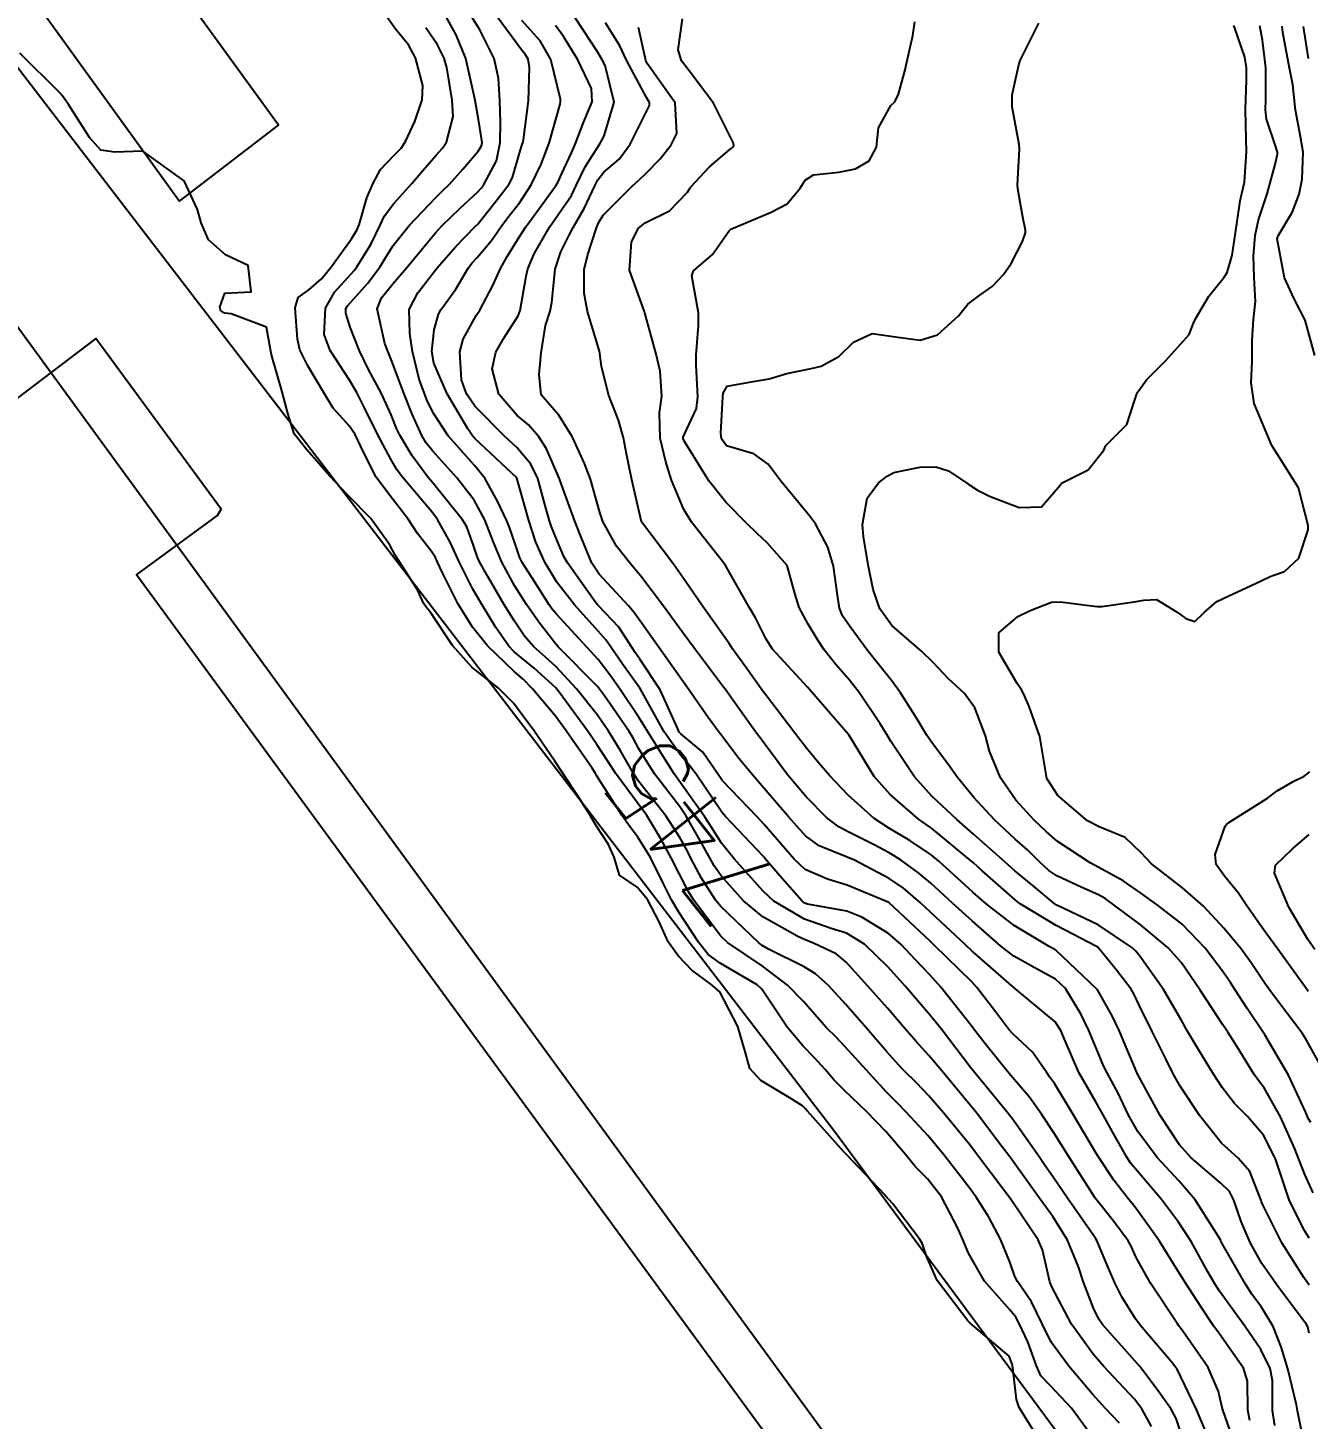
# Model space of a CAD drawing. Header units: metres. Extents: x 307586 to 320046, y 7427249 to 7434250.
# Drawn here: x 317930.8 to 317991.9, y 7431434 to 7431500.3 of the extents above; entities that cross this region are included whole.
import ezdxf
from ezdxf.enums import TextEntityAlignment as Align

# ---------------------------------------------------------------- set-up
doc = ezdxf.new("R2010")
doc.units = ezdxf.units.M
doc.header["$MEASUREMENT"] = 0
for name, color, linetype in [('Cotas', 45, 'Continuous'), ('Curvas de Nivel 1m', 11, 'Continuous'), ('Curvas de Nivel 5m', 15, 'Continuous'), ('Edificações', 30, 'Continuous'), ('Vias Primárias', 230, 'Continuous')]:
    doc.layers.add(name, color=color, linetype=linetype)
doc.styles.add('Style-STANDARD', font='STANDARD.shx')

msp = doc.modelspace()

# ---------------------------------------------------------------- linework, layer by layer
at = {"layer": 'Curvas de Nivel 1m', "flags": 128}
for points, elevation in [([(317981.563, 7431433.134), (317980.588, 7431434.49), (317979.593, 7431435.54), (317979.119, 7431436.028), (317978.918, 7431436.51), (317978.496, 7431437.64), (317978.09, 7431438.523), (317977.933, 7431438.823), (317977.639, 7431439.18), (317976.434, 7431440.542), (317975.666, 7431441.882), (317975.391, 7431442.553), (317975.167, 7431443.069), (317974.386, 7431444.563), (317973.711, 7431445.415), (317973.138, 7431445.999), (317972.672, 7431446.586), (317971.739, 7431447.671), (317970.819, 7431448.609), (317969.763, 7431449.634), (317969.261, 7431450.121), (317968.834, 7431450.634), (317968.332, 7431451.195), (317967.784, 7431451.738), (317967.022, 7431452.658), (317965.82, 7431454.467), (317965.603, 7431454.672), (317963.833, 7431455.708), (317963.256, 7431456.118), (317962.801, 7431456.706), (317961.864, 7431458.139), (317961.505, 7431458.724), (317961.123, 7431459.485), (317960.502, 7431460.734), (317959.903, 7431461.71), (317959.458, 7431462.296), (317959.146, 7431462.752), (317957.941, 7431464.657), (317957.871, 7431464.771), (317957.725, 7431464.993), (317956.483, 7431466.785), (317955.973, 7431467.473), (317954.874, 7431468.807), (317954.431, 7431469.247), (317954.001, 7431469.615), (317952.732, 7431470.833), (317952.022, 7431471.716), (317951.329, 7431472.847), (317950.593, 7431474.316), (317950.341, 7431474.857), (317950.249, 7431475.043), (317950.068, 7431475.326), (317949.402, 7431476.195), (317948.957, 7431476.877), (317948.099, 7431477.99), (317947.41, 7431478.897), (317946.691, 7431480.341), (317946.424, 7431480.907), (317946.137, 7431481.323), (317945.383, 7431482.159), (317944.911, 7431482.929), (317944.172, 7431484.187), (317943.791, 7431484.944), (317943.671, 7431485.463), (317943.569, 7431486.946), (317943.712, 7431487.443), (317944.216, 7431487.811), (317944.82, 7431488.335), (317945.298, 7431488.924), (317946.246, 7431490.237), (317946.508, 7431490.65), (317946.611, 7431490.906), (317946.981, 7431492.188), (317947.277, 7431492.9), (317947.635, 7431493.544), (317948.293, 7431494.225), (317948.622, 7431494.562), (317948.833, 7431494.882), (317949.271, 7431495.834), (317949.626, 7431496.87), (317949.655, 7431497.548), (317949.31, 7431498.876), (317948.965, 7431499.487), (317948.366, 7431500.225), (317947.886, 7431500.895)], 743), ([(317986.095, 7431432.425), (317985.579, 7431433.991), (317985.344, 7431434.432), (317984.7, 7431435.331), (317983.855, 7431436.447), (317983.607, 7431436.748), (317982.056, 7431438.474), (317981.885, 7431438.725), (317981.641, 7431439.25), (317981.155, 7431440.485), (317980.919, 7431441.229), (317980.401, 7431442.493), (317979.69, 7431443.627), (317979.041, 7431444.51), (317978.48, 7431445.288), (317977.721, 7431446.354), (317977.592, 7431446.531), (317977.159, 7431447.109), (317976.068, 7431448.547), (317975.757, 7431448.936), (317974.394, 7431450.564), (317973.78, 7431451.293), (317973.18, 7431451.973), (317972.638, 7431452.587), (317971.807, 7431453.559), (317970.877, 7431454.609), (317969.834, 7431455.757), (317969.356, 7431456.146), (317968.313, 7431456.643), (317967.846, 7431456.828), (317967.533, 7431456.968), (317965.862, 7431457.913), (317964.94, 7431458.679), (317963.885, 7431459.869), (317963.545, 7431460.351), (317963.349, 7431460.698), (317962.833, 7431461.637), (317962.217, 7431462.715), (317961.919, 7431463.142), (317960.703, 7431464.732), (317959.955, 7431465.929), (317959.67, 7431466.455), (317959.488, 7431466.747), (317958.309, 7431468.445), (317958.08, 7431468.769), (317958.045, 7431468.821), (317957.994, 7431468.88), (317956.11, 7431470.789), (317956.014, 7431470.894), (317955.179, 7431471.957), (317954.589, 7431472.812), (317954.046, 7431473.675), (317953.414, 7431474.826), (317953.02, 7431475.778), (317952.612, 7431476.835), (317952.097, 7431477.773), (317951.273, 7431478.848), (317950.125, 7431480.118), (317949.796, 7431480.531), (317949.6, 7431480.868), (317949.145, 7431481.877), (317948.75, 7431482.881), (317948.176, 7431484.413), (317947.976, 7431484.892), (317947.837, 7431485.243), (317947.476, 7431486.897), (317947.68, 7431487.426), (317948.221, 7431488.091), (317948.591, 7431488.521), (317948.896, 7431488.88), (317950.25, 7431490.525), (317950.408, 7431490.701), (317950.555, 7431490.857), (317951.42, 7431491.69), (317952.269, 7431492.477), (317952.445, 7431492.665), (317952.566, 7431492.837), (317953.158, 7431493.963), (317953.342, 7431494.83), (317953.349, 7431495.793), (317953.32, 7431496.83), (317953.262, 7431497.908), (317953.05, 7431498.833), (317952.367, 7431500.201), (317951.981, 7431500.844)], 746), ([(317987.266, 7431432.713), (317986.542, 7431434.42), (317985.602, 7431436.378), (317985.565, 7431436.43), (317985.323, 7431436.717), (317983.857, 7431438.448), (317983.636, 7431438.743), (317982.983, 7431439.797), (317982.653, 7431440.465), (317982.356, 7431441.163), (317981.798, 7431442.478), (317981.751, 7431442.556), (317981.676, 7431442.658), (317980.396, 7431444.493), (317979.713, 7431445.491), (317979.302, 7431446.09), (317979.006, 7431446.511), (317977.749, 7431448.289), (317977.568, 7431448.532), (317976.647, 7431449.658), (317975.919, 7431450.549), (317975.775, 7431450.735), (317974.367, 7431452.564), (317973.803, 7431453.27), (317972.672, 7431454.587), (317972.271, 7431455.037), (317971.832, 7431455.526), (317970.72, 7431456.611), (317969.851, 7431457.131), (317969.129, 7431457.356), (317967.86, 7431457.795), (317966.395, 7431458.665), (317965.878, 7431459.13), (317964.505, 7431460.684), (317963.9, 7431461.427), (317963.409, 7431462.198), (317963.092, 7431462.702), (317961.937, 7431464.302), (317961.64, 7431464.723), (317961.097, 7431465.583), (317960.386, 7431466.736), (317959.973, 7431467.398), (317959.066, 7431468.754), (317958.618, 7431469.38), (317958.007, 7431470.176), (317957.472, 7431470.775), (317956.028, 7431472.342), (317955.827, 7431472.589), (317955.684, 7431472.795), (317954.99, 7431473.864), (317954.39, 7431474.815), (317954.284, 7431475.035), (317954.071, 7431475.649), (317953.775, 7431476.518), (317953.646, 7431476.824), (317953.223, 7431477.701), (317952.616, 7431478.835), (317952.119, 7431479.44), (317950.86, 7431480.853), (317950.144, 7431481.942), (317949.846, 7431482.561), (317949.725, 7431482.866), (317949.476, 7431483.557), (317949.158, 7431484.875), (317949.036, 7431485.722), (317949, 7431486.878), (317949.422, 7431487.665), (317950.231, 7431488.718), (317950.289, 7431488.802), (317950.331, 7431488.859), (317951.22, 7431489.873), (317952.172, 7431490.841), (317952.213, 7431490.881), (317952.254, 7431490.924), (317953.105, 7431491.991), (317953.757, 7431492.825), (317953.934, 7431493.168), (317954.297, 7431494.435), (317954.385, 7431494.735), (317954.419, 7431494.818), (317954.453, 7431494.966), (317954.69, 7431496.814), (317954.747, 7431498.414), (317954.67, 7431498.815), (317954.553, 7431499.015), (317954.357, 7431499.254), (317953.197, 7431500.832)], 747), ([(317991.92, 7431440.356), (317991.658, 7431440.716), (317990.608, 7431442.371), (317989.701, 7431444.178), (317989.645, 7431444.323), (317989.626, 7431444.381), (317989.089, 7431445.762), (317988.53, 7431446.398), (317987.734, 7431447.123), (317986.703, 7431448.42), (317985.767, 7431449.839), (317985.435, 7431450.433), (317985.077, 7431451.144), (317984.425, 7431452.444), (317983.815, 7431453.705), (317983.576, 7431454.21), (317983.426, 7431454.456), (317982.727, 7431455.362), (317981.843, 7431456.458), (317981.811, 7431456.48), (317979.858, 7431457.495), (317978.143, 7431458.526), (317977.988, 7431458.642), (317977.875, 7431458.736), (317976.321, 7431460.113), (317975.892, 7431460.495), (317975.825, 7431460.551), (317973.909, 7431462.135), (317973.653, 7431462.317), (317973.267, 7431462.58), (317971.93, 7431463.737), (317971.18, 7431464.608), (317969.963, 7431466.589), (317969.948, 7431466.606), (317969.725, 7431466.865), (317968.181, 7431468.647), (317968.095, 7431468.75), (317967.995, 7431468.861), (317966.326, 7431470.667), (317966.018, 7431471.155), (317965.515, 7431472.165), (317965.22, 7431472.682), (317964.063, 7431474.7), (317962.484, 7431476.716), (317962.092, 7431477.337), (317961.504, 7431478.726), (317961.237, 7431479.614), (317960.965, 7431480.732), (317960.932, 7431481.945), (317961.052, 7431482.731), (317960.971, 7431483.932), (317960.773, 7431484.734), (317960.238, 7431486.705), (317960.227, 7431486.74), (317960.204, 7431486.805), (317959.506, 7431488.751), (317959.598, 7431490.101), (317959.94, 7431490.745), (317960.255, 7431490.998), (317961.41, 7431491.58), (317962.27, 7431492.467), (317962.364, 7431492.627), (317962.437, 7431492.718), (317963.322, 7431493.675), (317964.3, 7431494.504), (317964.412, 7431494.588), (317964.476, 7431494.697), (317964.444, 7431494.837), (317964.307, 7431495.12), (317963.513, 7431496.708), (317962.346, 7431498.252), (317961.991, 7431498.724), (317961.834, 7431499.249), (317962.033, 7431500.723)], 753), ([(317982.877, 7431433.765), (317982.214, 7431434.471), (317981.911, 7431434.8), (317981.59, 7431435.148), (317980.452, 7431436.492), (317979.62, 7431437.633), (317979.181, 7431438.507), (317978.677, 7431439.549), (317978.009, 7431440.525), (317977.884, 7431440.755), (317977.662, 7431441.415), (317977.206, 7431442.535), (317976.643, 7431443.586), (317976.032, 7431444.547), (317975.707, 7431445.006), (317974.502, 7431446.562), (317973.737, 7431447.484), (317972.716, 7431448.586), (317972.238, 7431449.073), (317971.762, 7431449.553), (317970.787, 7431450.61), (317969.784, 7431451.734), (317969.348, 7431452.186), (317968.892, 7431452.634), (317967.811, 7431453.872), (317967.05, 7431454.658), (317965.832, 7431455.579), (317964.183, 7431456.687), (317963.848, 7431457.006), (317962.57, 7431458.71), (317962.3, 7431459.137), (317961.885, 7431459.953), (317961.496, 7431460.724), (317961, 7431461.631), (317960.329, 7431462.736), (317959.921, 7431463.294), (317958.836, 7431464.757), (317958.484, 7431465.297), (317957.957, 7431466.129), (317957.503, 7431466.775), (317956.155, 7431468.623), (317956.029, 7431468.79), (317955.993, 7431468.829), (317954.958, 7431469.761), (317954.01, 7431470.554), (317953.752, 7431470.823), (317953.138, 7431471.713), (317952.443, 7431472.836), (317952.043, 7431473.532), (317951.384, 7431474.847), (317950.972, 7431475.751), (317950.359, 7431476.857), (317950.088, 7431477.221), (317948.676, 7431478.882), (317948.436, 7431479.205), (317948.121, 7431479.739), (317947.503, 7431480.896), (317946.867, 7431482.181), (317946.513, 7431482.906), (317946.162, 7431483.498), (317945.235, 7431484.924), (317944.947, 7431485.685), (317945.015, 7431486.928), (317945.445, 7431487.69), (317946.228, 7431488.564), (317946.389, 7431488.75), (317946.505, 7431488.907), (317947.168, 7431489.976), (317947.616, 7431490.896), (317947.82, 7431491.332), (317948.263, 7431491.932), (317949.135, 7431492.877), (317949.66, 7431493.492), (317950.293, 7431494.23), (317950.588, 7431494.567), (317950.779, 7431494.855), (317951.093, 7431496.074), (317951.044, 7431496.853), (317950.799, 7431498.403), (317950.677, 7431498.857), (317950.359, 7431499.491), (317949.803, 7431500.304)], 744), ([(317988.258, 7431433.088), (317987.796, 7431434.407), (317987.75, 7431434.573), (317987.592, 7431435.281), (317987.103, 7431436.415), (317985.9, 7431438.156), (317985.688, 7431438.429), (317985.634, 7431438.504), (317984.356, 7431440.443), (317983.671, 7431441.667), (317983.428, 7431442.203), (317983.286, 7431442.456), (317982.609, 7431443.388), (317981.737, 7431444.479), (317981.72, 7431444.497), (317981.703, 7431444.526), (317980.443, 7431446.493), (317979.74, 7431447.613), (317979.16, 7431448.509), (317978.565, 7431449.322), (317977.77, 7431450.252), (317977.535, 7431450.532), (317976.485, 7431451.844), (317975.931, 7431452.549), (317975.796, 7431452.723), (317974.358, 7431454.565), (317973.829, 7431455.14), (317973.126, 7431455.871), (317972.468, 7431456.591), (317971.851, 7431457.121), (317970.579, 7431457.896), (317969.866, 7431458.174), (317968.003, 7431458.516), (317967.872, 7431458.559), (317967.737, 7431458.651), (317966.678, 7431459.869), (317965.999, 7431460.669), (317965.894, 7431460.79), (317964.09, 7431462.688), (317963.916, 7431462.902), (317962.689, 7431464.709), (317962.366, 7431465.135), (317961.952, 7431465.606), (317961.167, 7431466.728), (317960.109, 7431468.62), (317960.048, 7431468.739), (317959.994, 7431468.823), (317959.197, 7431469.944), (317958.64, 7431470.761), (317958.377, 7431471.125), (317958.021, 7431471.53), (317956.886, 7431472.781), (317956.049, 7431473.865), (317955.479, 7431474.799), (317955.041, 7431475.774), (317954.701, 7431476.811), (317954.154, 7431478.777), (317954.141, 7431478.82), (317954.133, 7431478.839), (317954.113, 7431478.861), (317953.652, 7431479.291), (317952.132, 7431480.715), (317952.025, 7431480.841), (317951.792, 7431481.188), (317950.82, 7431482.853), (317950.175, 7431484.319), (317950.079, 7431484.862), (317950.193, 7431485.902), (317950.404, 7431486.655), (317950.517, 7431486.857), (317951.23, 7431487.837), (317951.816, 7431488.844), (317951.994, 7431489.084), (317952.238, 7431489.345), (317952.924, 7431490.156), (317953.395, 7431490.829), (317953.757, 7431491.326), (317954.264, 7431491.959), (317954.815, 7431492.812), (317955.29, 7431493.803), (317955.682, 7431494.799), (317956.199, 7431496.669), (317956.217, 7431496.792), (317956.213, 7431496.903), (317955.762, 7431498.799), (317955.242, 7431499.687), (317954.371, 7431500.645)], 748), ([(317989.088, 7431433.897), (317988.993, 7431434.389), (317988.973, 7431435.766), (317988.791, 7431436.392), (317987.627, 7431438.039), (317987.356, 7431438.413), (317986.762, 7431439.299), (317986.034, 7431440.426), (317985.662, 7431441.038), (317984.785, 7431442.439), (317983.698, 7431443.955), (317983.485, 7431444.238), (317983.304, 7431444.456), (317982.601, 7431445.355), (317981.852, 7431446.478), (317981.726, 7431446.691), (317980.664, 7431448.491), (317979.767, 7431449.957), (317979.543, 7431450.276), (317979.388, 7431450.506), (317978.718, 7431451.452), (317977.791, 7431452.328), (317977.598, 7431452.532), (317976.983, 7431453.36), (317976.071, 7431454.548), (317975.826, 7431454.815), (317974.034, 7431456.568), (317973.846, 7431456.752), (317971.873, 7431458.6), (317969.881, 7431459.417), (317968.95, 7431459.7), (317967.888, 7431460.174), (317967.359, 7431460.655), (317965.909, 7431462.328), (317965.593, 7431462.673), (317963.939, 7431464.404), (317963.741, 7431464.693), (317963.007, 7431465.763), (317961.962, 7431466.633), (317961.884, 7431466.721), (317961.806, 7431466.881), (317960.964, 7431468.73), (317960.008, 7431470.204), (317959.78, 7431470.513), (317959.634, 7431470.746), (317958.994, 7431471.726), (317958.033, 7431472.734), (317958.001, 7431472.77), (317957.877, 7431472.93), (317956.555, 7431474.785), (317956.379, 7431475.1), (317956.073, 7431475.801), (317955.788, 7431476.502), (317955.689, 7431476.796), (317955.534, 7431477.356), (317955.132, 7431478.805), (317954.808, 7431479.497), (317954.128, 7431480.293), (317953.55, 7431480.826), (317952.147, 7431482.242), (317951.737, 7431482.844), (317951.496, 7431483.513), (317951.418, 7431484.848), (317951.576, 7431485.459), (317952.2, 7431486.585), (317952.3, 7431486.741), (317952.365, 7431486.838), (317953.002, 7431488.051), (317953.35, 7431488.829), (317953.673, 7431489.391), (317954.248, 7431490.315), (317954.558, 7431490.815), (317955.337, 7431491.877), (317956.003, 7431492.794), (317956.107, 7431492.961), (317956.281, 7431493.349), (317956.743, 7431494.338), (317956.925, 7431494.784), (317957.309, 7431495.784), (317957.731, 7431496.776), (317957.694, 7431497.414), (317957.037, 7431498.783), (317956.364, 7431499.896), (317955.981, 7431500.408)], 749), ([(317991.573, 7431433.334), (317991.359, 7431434.362), (317991.311, 7431434.637), (317990.908, 7431436.367), (317990.576, 7431437.413), (317990.202, 7431438.374), (317989.642, 7431439.299), (317989.185, 7431439.924), (317988.878, 7431440.392), (317987.781, 7431442.309), (317987.726, 7431442.409), (317987.712, 7431442.439), (317987.684, 7431442.505), (317986.487, 7431444.422), (317985.712, 7431445.302), (317984.672, 7431446.441), (317983.741, 7431447.671), (317983.297, 7431448.457), (317982.806, 7431449.507), (317982.285, 7431450.472), (317982.113, 7431450.81), (317981.784, 7431451.614), (317981.414, 7431452.484), (317981.044, 7431453.248), (317980.306, 7431454.495), (317979.827, 7431454.94), (317978.807, 7431455.49), (317977.838, 7431456.044), (317977.196, 7431456.536), (317975.86, 7431457.706), (317974.915, 7431458.56), (317973.882, 7431459.518), (317973.308, 7431460), (317972.482, 7431460.591), (317972.123, 7431460.824), (317971.897, 7431460.96), (317971.14, 7431461.368), (317969.907, 7431461.982), (317969.487, 7431462.204), (317968.912, 7431462.635), (317967.928, 7431463.629), (317967.063, 7431464.659), (317965.958, 7431466.143), (317965.732, 7431466.443), (317965.558, 7431466.676), (317964.449, 7431468.23), (317964.115, 7431468.698), (317964.063, 7431468.769), (317963.995, 7431468.862), (317962.602, 7431470.714), (317962.021, 7431471.503), (317961.131, 7431472.729), (317960.054, 7431474.161), (317959.557, 7431474.748), (317958.895, 7431475.582), (317958.233, 7431476.768), (317958.089, 7431477.184), (317957.645, 7431478.775), (317957.363, 7431479.535), (317956.782, 7431480.784), (317956.143, 7431481.835), (317955.696, 7431482.344), (317955.303, 7431482.803), (317955.205, 7431483.766), (317955.303, 7431484.803), (317955.502, 7431486.107), (317955.721, 7431486.797), (317955.801, 7431487.204), (317955.963, 7431488.794), (317956.241, 7431489.617), (317956.625, 7431490.41), (317956.826, 7431490.784), (317957.35, 7431491.691), (317957.852, 7431492.774), (317957.99, 7431493.06), (317958.283, 7431493.412), (317959.008, 7431494.043), (317959.543, 7431494.751), (317960.319, 7431496.31), (317960.46, 7431496.6), (317960.457, 7431496.739), (317960.326, 7431496.978), (317959.364, 7431498.755), (317959.041, 7431499.441), (317958.371, 7431500.535)], 751), ([(317991.918, 7431438.066), (317991.85, 7431438.357), (317991.776, 7431438.499), (317991.636, 7431438.68), (317990.365, 7431440.373), (317989.668, 7431441.381), (317989.099, 7431442.389), (317988.68, 7431443.383), (317988.33, 7431444.401), (317988.119, 7431444.816), (317987.711, 7431445.213), (317986.285, 7431446.424), (317985.732, 7431447.048), (317984.811, 7431448.439), (317983.772, 7431450.338), (317983.734, 7431450.412), (317983.722, 7431450.451), (317983.15, 7431451.816), (317982.878, 7431452.464), (317982.529, 7431453.194), (317981.822, 7431454.429), (317981.783, 7431454.48), (317979.841, 7431456.317), (317979.732, 7431456.392), (317979.515, 7431456.505), (317977.857, 7431457.497), (317976.5, 7431458.544), (317975.878, 7431459.094), (317974.255, 7431460.566), (317973.896, 7431460.861), (317972.873, 7431461.555), (317971.908, 7431462.123), (317971.168, 7431462.607), (317969.929, 7431463.714), (317969.057, 7431464.633), (317968.539, 7431465.232), (317967.956, 7431465.947), (317967.401, 7431466.656), (317965.991, 7431468.511), (317965.869, 7431468.672), (317965.081, 7431469.761), (317964.427, 7431470.694), (317964.262, 7431470.943), (317964.019, 7431471.279), (317962.997, 7431472.71), (317962.054, 7431474.098), (317961.613, 7431474.725), (317960.083, 7431476.74), (317959.612, 7431478.748), (317959.365, 7431479.991), (317959.217, 7431480.754), (317958.978, 7431481.594), (317958.528, 7431482.764), (317958.174, 7431484.146), (317958.101, 7431484.771), (317958.072, 7431484.883), (317957.499, 7431486.777), (317957.346, 7431487.649), (317957.346, 7431488.779), (317957.516, 7431489.501), (317957.938, 7431490.773), (317958.031, 7431490.997), (317958.259, 7431491.375), (317959.638, 7431492.75), (317959.973, 7431493.049), (317960.282, 7431493.35), (317960.969, 7431494.057), (317961.5, 7431494.728), (317961.765, 7431495.269), (317961.681, 7431496.726), (317960.351, 7431498.606), (317960.287, 7431498.741), (317959.944, 7431500.322)], 752), ([(317991.925, 7431442.596), (317991.689, 7431442.96), (317990.983, 7431444.367), (317990.612, 7431445.473), (317990.313, 7431446.374), (317989.74, 7431447.499), (317988.981, 7431448.392), (317988.363, 7431449.005), (317987.767, 7431449.779), (317987.355, 7431450.414), (317986.66, 7431451.551), (317986.136, 7431452.427), (317985.809, 7431453.007), (317984.972, 7431454.439), (317983.839, 7431456.034), (317983.658, 7431456.269), (317983.463, 7431456.456), (317981.859, 7431457.538), (317979.925, 7431458.446), (317979.872, 7431458.471), (317979.829, 7431458.501), (317978.751, 7431459.386), (317977.889, 7431460.109), (317977.409, 7431460.535), (317975.906, 7431461.854), (317975.113, 7431462.558), (317973.929, 7431463.669), (317973.095, 7431464.588), (317971.96, 7431466.305), (317971.786, 7431466.602), (317971.457, 7431467.118), (317970.461, 7431468.615), (317969.999, 7431469.193), (317969.329, 7431469.953), (317968.792, 7431470.638), (317968.483, 7431471.108), (317968.025, 7431471.869), (317967.6, 7431472.654), (317967.411, 7431473.288), (317967.022, 7431474.66), (317966.074, 7431475.753), (317965.592, 7431476.192), (317965.091, 7431476.685), (317964.098, 7431477.682), (317963.283, 7431478.708), (317962.131, 7431480.572), (317962.069, 7431480.721), (317962.07, 7431480.784), (317962.135, 7431480.928), (317962.707, 7431482.155), (317962.768, 7431482.714), (317962.679, 7431484.211), (317962.687, 7431484.715), (317962.796, 7431486.115), (317962.794, 7431486.714), (317962.473, 7431488.474), (317962.558, 7431488.717), (317963.46, 7431489.489), (317964.252, 7431490.609), (317964.344, 7431490.699), (317966.261, 7431491.515), (317967.023, 7431491.904), (317967.644, 7431492.656), (317967.889, 7431493.043), (317968.282, 7431493.286), (317969.497, 7431493.42), (317970.287, 7431493.574), (317970.944, 7431493.963), (317971.289, 7431494.61), (317971.387, 7431495.534), (317971.974, 7431496.603), (317972.153, 7431496.775), (317972.331, 7431497.133), (317972.647, 7431498.299), (317972.716, 7431498.596), (317973.025, 7431499.935), (317973.11, 7431500.593)], 754), ([(317991.996, 7431448.11), (317991.843, 7431448.359), (317991.816, 7431448.422), (317991.755, 7431448.574), (317990.938, 7431450.368), (317989.801, 7431452.278), (317989.735, 7431452.381), (317988.959, 7431453.538), (317988.404, 7431454.401), (317988.176, 7431454.755), (317987.831, 7431455.255), (317986.952, 7431456.419), (317985.86, 7431457.555), (317984.733, 7431458.441), (317983.879, 7431459.058), (317983.051, 7431459.629), (317981.891, 7431460.27), (317981.481, 7431460.484), (317979.903, 7431461.524), (317979.374, 7431461.974), (317978.809, 7431462.517), (317977.927, 7431463.477), (317977.206, 7431464.537), (317976.682, 7431465.817), (317976.478, 7431466.545), (317975.983, 7431467.88), (317975.487, 7431468.558), (317974.7, 7431469.27), (317974.007, 7431470.022), (317973.435, 7431470.586), (317972.025, 7431471.807), (317971.446, 7431472.606), (317971.13, 7431473.526), (317970.91, 7431474.612), (317970.665, 7431476.026), (317970.624, 7431476.615), (317970.847, 7431477.868), (317971.388, 7431478.607), (317971.797, 7431478.922), (317972.118, 7431479.095), (317973.354, 7431479.354), (317974.121, 7431479.374), (317974.727, 7431479.179), (317975.637, 7431478.557), (317976.109, 7431478.256), (317976.682, 7431477.966), (317978.096, 7431477.423), (317979.158, 7431477.454), (317980.037, 7431478.501), (317980.114, 7431478.597), (317981.387, 7431479.22), (317982.13, 7431480.164), (317982.229, 7431480.382), (317982.319, 7431480.478), (317983.23, 7431481.381), (317983.57, 7431482.466), (317983.723, 7431482.9), (317984.169, 7431483.523), (317985.083, 7431484.447), (317986.195, 7431485.683), (317986.41, 7431486.218), (317986.491, 7431486.427), (317987.141, 7431487.499), (317987.86, 7431488.414), (317988.008, 7431488.64), (317988.243, 7431489.466), (317988.39, 7431490.408), (317988.628, 7431492.055), (317988.711, 7431492.404), (317988.835, 7431492.949), (317988.935, 7431494.401), (317988.908, 7431495), (317988.879, 7431496.402), (317988.933, 7431497.813), (317988.931, 7431498.401), (317988.852, 7431498.896), (317988.372, 7431500.292), (317988.326, 7431500.41)], 756), ([(317992.732, 7431450.346), (317991.798, 7431452.029), (317991.586, 7431452.362), (317990.887, 7431453.294), (317990.063, 7431454.378), (317989.826, 7431454.715), (317989.158, 7431455.712), (317988.664, 7431456.398), (317987.857, 7431457.372), (317986.874, 7431458.42), (317985.882, 7431459.3), (317984.397, 7431460.445), (317983.901, 7431460.969), (317983.14, 7431461.691), (317981.91, 7431462.201), (317981.345, 7431462.486), (317979.931, 7431463.7), (317979.412, 7431464.508), (317979.195, 7431465.751), (317979.077, 7431466.513), (317978.566, 7431467.94), (317978.317, 7431468.525), (317978.204, 7431468.736), (317977.998, 7431469.032), (317977.124, 7431470.539), (317977.115, 7431471.446), (317978.03, 7431472.233), (317978.608, 7431472.521), (317979.627, 7431472.918), (317980.039, 7431472.925), (317981.815, 7431472.704), (317982.036, 7431472.702), (317983.58, 7431472.924), (317984.041, 7431473.019), (317984.636, 7431473.045), (317985.62, 7431472.436), (317985.865, 7431472.258), (317986.039, 7431472.142), (317986.466, 7431471.996), (317986.91, 7431472.421), (317987.518, 7431472.945), (317988.051, 7431473.198), (317989.593, 7431473.921), (317990.061, 7431474.142), (317990.236, 7431474.203), (317990.738, 7431474.373), (317991.428, 7431475.008), (317991.866, 7431476.362), (317991.875, 7431476.573), (317991.416, 7431478.367), (317990.133, 7431480.38), (317989.292, 7431482.393), (317989.157, 7431483.379), (317989.208, 7431484.395), (317989.202, 7431485.404), (317989.268, 7431486.394), (317989.359, 7431487.25), (317989.298, 7431488.394), (317989.261, 7431489.413), (317989.344, 7431490.394), (317989.506, 7431491.149), (317989.91, 7431492.386), (317990.297, 7431493.782), (317990.405, 7431494.276), (317990.404, 7431494.379), (317990.306, 7431494.677), (317989.878, 7431495.946), (317989.837, 7431496.387), (317989.853, 7431496.865), (317989.851, 7431498.388), (317989.693, 7431499.717), (317989.56, 7431500.392)], 757), ([(317992.186, 7431484.681), (317991.729, 7431486.365), (317991.203, 7431487.386), (317990.743, 7431488.375), (317990.397, 7431490.233), (317990.447, 7431490.378), (317991.121, 7431491.521), (317991.436, 7431492.368), (317991.579, 7431493.079), (317991.628, 7431494.367), (317991.482, 7431495.198), (317991.268, 7431496.371), (317991.136, 7431497.577), (317990.984, 7431498.374), (317990.67, 7431500.077), (317990.626, 7431500.377)], 758), ([(317991.88, 7431498.842), (317991.642, 7431500.367)], 759), ([(317978.944, 7431433.127), (317978.087, 7431434.522), (317977.962, 7431434.9), (317977.771, 7431436.527), (317977.61, 7431436.97), (317975.735, 7431438.549), (317975.634, 7431438.646), (317974.187, 7431440.565), (317973.665, 7431441.734), (317973.457, 7431442.359), (317973.315, 7431442.575), (317972.058, 7431444.234), (317971.732, 7431444.6), (317971.721, 7431444.617), (317971.703, 7431444.634), (317969.808, 7431446.619), (317969.724, 7431446.712), (317968, 7431448.646), (317967.882, 7431448.776), (317967.755, 7431448.894), (317967.118, 7431449.298), (317965.767, 7431450.11), (317965.245, 7431450.675), (317965.036, 7431451.422), (317964.678, 7431452.681), (317963.818, 7431454.342), (317963.393, 7431454.696), (317962.484, 7431455.365), (317961.836, 7431456.047), (317961.356, 7431456.725), (317960.918, 7431457.668), (317960.365, 7431458.735), (317959.879, 7431459.32), (317959.029, 7431459.897), (317958.772, 7431460.757), (317958.504, 7431461.366), (317957.908, 7431462.287), (317957.613, 7431462.773), (317957.054, 7431463.651), (317956.317, 7431464.786), (317955.948, 7431465.331), (317954.939, 7431466.8), (317953.982, 7431468.107), (317953.241, 7431468.828), (317952.002, 7431469.796), (317951.063, 7431470.849), (317950.028, 7431472.408), (317949.823, 7431472.656), (317949.68, 7431472.865), (317949.405, 7431473.507), (317948.506, 7431474.883), (317948.338, 7431475.158), (317948.071, 7431475.661), (317947.168, 7431476.899), (317946.099, 7431478.007), (317945.21, 7431478.924), (317944.708, 7431479.52), (317944.125, 7431480.179), (317943.515, 7431480.946), (317943.224, 7431481.867), (317942.947, 7431482.952), (317942.431, 7431484.706), (317942.381, 7431484.958), (317942.194, 7431486.021), (317940.508, 7431486.668), (317940.2, 7431486.694), (317940.016, 7431486.798), (317939.977, 7431486.983), (317940.213, 7431487.647), (317941.465, 7431487.717), (317941.322, 7431488.969), (317940.238, 7431489.482), (317939.438, 7431490.189), (317939.083, 7431490.998), (317938.906, 7431491.647), (317938.273, 7431493.01), (317936.294, 7431494.421), (317934.965, 7431494.378), (317934.294, 7431494.463), (317933.751, 7431495.066), (317932.753, 7431496.642), (317932.449, 7431497.079), (317932.324, 7431497.216), (317930.428, 7431499.099)], 742), ([(317991.879, 7431454.359), (317991.855, 7431454.391), (317991.824, 7431454.43), (317990.418, 7431456.374), (317989.855, 7431457.156), (317988.984, 7431458.393), (317988.532, 7431459.052), (317987.887, 7431459.853), (317987.477, 7431460.414), (317987.434, 7431460.88), (317987.92, 7431462.23), (317987.996, 7431462.335), (317988.086, 7431462.408), (317989.935, 7431463.575), (317990.399, 7431463.914), (317991.162, 7431464.368), (317991.686, 7431464.623), (317991.948, 7431464.822)], 758), ([(317992.191, 7431456.355), (317991.85, 7431456.832), (317990.945, 7431458.369), (317990.266, 7431460), (317990.316, 7431460.376), (317991.122, 7431461.15), (317991.915, 7431461.835)], 759)]:
    msp.add_lwpolyline(points, dxfattribs=dict(at, elevation=elevation))
at = {"layer": 'Curvas de Nivel 5m', "flags": 128}
for points, elevation in [([(317984.399, 7431433.617), (317983.934, 7431434.446), (317983.588, 7431434.91), (317982.841, 7431435.707), (317982.128, 7431436.472), (317981.612, 7431437.064), (317980.584, 7431438.49), (317979.651, 7431440.272), (317979.577, 7431440.426), (317979.552, 7431440.502), (317979.199, 7431442.037), (317978.998, 7431442.51), (317977.701, 7431444.415), (317977.621, 7431444.531), (317977.375, 7431444.865), (317976.11, 7431446.546), (317975.73, 7431447.038), (317974.488, 7431448.563), (317973.761, 7431449.4), (317973.19, 7431450.001), (317972.594, 7431450.588), (317972.195, 7431451.011), (317971.782, 7431451.475), (317970.811, 7431452.61), (317969.81, 7431453.742), (317969.004, 7431454.632), (317968.383, 7431455.196), (317967.832, 7431455.523), (317966.142, 7431456.365), (317965.842, 7431456.542), (317965.673, 7431456.672), (317963.869, 7431458.399), (317963.621, 7431458.694), (317962.942, 7431459.763), (317962.433, 7431460.712), (317962.25, 7431461.068), (317961.903, 7431461.695), (317961.239, 7431462.727), (317959.938, 7431464.387), (317959.692, 7431464.744), (317959.063, 7431465.862), (317958.505, 7431466.762), (317957.974, 7431467.521), (317956.985, 7431468.78), (317956.003, 7431469.833), (317955.504, 7431470.294), (317954.93, 7431470.806), (317954.503, 7431471.298), (317954.025, 7431472.004), (317953.519, 7431472.825), (317952.748, 7431474.138), (317952.354, 7431474.837), (317952.266, 7431475.039), (317952.071, 7431475.618), (317951.746, 7431476.51), (317951.548, 7431476.845), (317950.109, 7431478.618), (317949.908, 7431478.863), (317949.14, 7431479.892), (317948.55, 7431480.884), (317948.419, 7431481.169), (317948.143, 7431481.855), (317947.661, 7431482.895), (317947.067, 7431484.004), (317946.625, 7431484.906), (317946.194, 7431486.034), (317945.986, 7431486.699), (317945.987, 7431486.913), (317946.067, 7431487.05), (317946.207, 7431487.204), (317947.016, 7431488.107), (317947.609, 7431488.896), (317947.847, 7431489.284), (317948.243, 7431489.925), (317948.998, 7431490.879), (317950.266, 7431492.21), (317950.597, 7431492.53), (317950.923, 7431492.853), (317951.565, 7431493.566), (317952.297, 7431494.427), (317952.456, 7431494.683), (317952.476, 7431494.838), (317952.314, 7431495.929), (317952.141, 7431496.842), (317952.101, 7431497.067), (317951.707, 7431498.846), (317951.24, 7431499.975), (317950.754, 7431500.856)], 745), ([(317990.286, 7431433.662), (317990.168, 7431434.374), (317990.165, 7431435.807), (317990.053, 7431436.375), (317989.616, 7431437.276), (317988.852, 7431438.392), (317988.334, 7431439.094), (317987.649, 7431440.055), (317987.419, 7431440.412), (317987.09, 7431440.987), (317986.286, 7431442.424), (317985.692, 7431443.352), (317984.87, 7431444.438), (317983.716, 7431445.797), (317983.421, 7431446.156), (317983.228, 7431446.457), (317982.543, 7431447.665), (317982.094, 7431448.475), (317981.973, 7431448.695), (317981.759, 7431449.063), (317980.942, 7431450.488), (317980.28, 7431452.003), (317980.073, 7431452.497), (317979.799, 7431452.909), (317977.852, 7431454.53), (317977.831, 7431454.538), (317977.739, 7431454.615), (317975.84, 7431456.283), (317975.548, 7431456.553), (317973.866, 7431458.132), (317973.387, 7431458.577), (317972.574, 7431459.284), (317971.884, 7431459.745), (317970.232, 7431460.617), (317969.894, 7431460.764), (317968.559, 7431461.299), (317967.904, 7431461.774), (317967.113, 7431462.658), (317965.933, 7431464.034), (317965.371, 7431464.676), (317964.728, 7431465.459), (317963.961, 7431466.482), (317963.864, 7431466.603), (317963.781, 7431466.702), (317963.257, 7431467.424), (317962.347, 7431468.716), (317961.998, 7431469.216), (317960.918, 7431470.731), (317960.026, 7431472.001), (317959.722, 7431472.437), (317959.46, 7431472.749), (317958.055, 7431474.253), (317957.716, 7431474.773), (317957.232, 7431475.936), (317956.904, 7431476.782), (317956.199, 7431478.701), (317956.168, 7431478.789), (317956.114, 7431478.932), (317955.554, 7431480.226), (317955.19, 7431480.804), (317954.692, 7431481.365), (317954.143, 7431481.829), (317953.271, 7431482.829), (317952.963, 7431484.04), (317953.141, 7431484.83), (317953.514, 7431485.503), (317954.2, 7431486.573), (317954.297, 7431486.819), (317954.579, 7431488.463), (317954.659, 7431488.814), (317954.964, 7431489.533), (317955.688, 7431490.798), (317956.261, 7431491.618), (317956.742, 7431492.312), (317956.97, 7431492.783), (317957.396, 7431493.669), (317958.089, 7431494.772), (317958.168, 7431494.908), (317958.307, 7431495.152), (317958.782, 7431496.763), (317958.349, 7431498.506), (317958.203, 7431498.772), (317957.977, 7431499.153), (317956.922, 7431500.785)], 750), ([(317992.107, 7431444.754), (317991.716, 7431445.62), (317991.433, 7431446.363), (317991.238, 7431446.857), (317990.549, 7431448.372), (317989.767, 7431449.763), (317989.499, 7431450.113), (317989.297, 7431450.387), (317988.483, 7431451.709), (317988.039, 7431452.406), (317987.946, 7431452.55), (317987.806, 7431452.766), (317986.721, 7431454.421), (317985.836, 7431455.716), (317985.189, 7431456.437), (317983.859, 7431457.541), (317982.621, 7431458.469), (317982.187, 7431458.786), (317981.878, 7431458.958), (317981.047, 7431459.323), (317979.887, 7431459.867), (317979.506, 7431460.123), (317979.081, 7431460.512), (317978.481, 7431461.103), (317977.904, 7431461.62), (317976.918, 7431462.54), (317975.929, 7431463.602), (317975.143, 7431464.562), (317974.643, 7431465.263), (317973.959, 7431466.17), (317973.674, 7431466.583), (317973.222, 7431467.339), (317972.435, 7431468.596), (317971.999, 7431469.175), (317970.855, 7431470.612), (317970.024, 7431471.737), (317969.666, 7431472.262), (317969.516, 7431472.628), (317969.423, 7431473.248), (317969.23, 7431474.632), (317968.972, 7431475.537), (317968.371, 7431476.646), (317968.089, 7431477.026), (317966.734, 7431478.664), (317966.121, 7431479.496), (317965.441, 7431479.995), (317964.13, 7431480.376), (317963.888, 7431480.702), (317963.87, 7431480.969), (317963.964, 7431482.702), (317963.98, 7431482.878), (317964.161, 7431483.214), (317965.409, 7431483.436), (317966.166, 7431483.565), (317967.009, 7431483.823), (317968.174, 7431484.058), (317968.648, 7431484.171), (317969.495, 7431484.63), (317970.19, 7431485.306), (317971.074, 7431485.732), (317972.193, 7431485.571), (317973.372, 7431485.407), (317974.194, 7431485.658), (317975.203, 7431486.565), (317975.642, 7431487.128), (317976.218, 7431487.561), (317976.799, 7431487.969), (317977.339, 7431488.539), (317977.714, 7431489.059), (317978.249, 7431490.12), (317978.386, 7431490.528), (317978.385, 7431490.659), (317978.26, 7431491.281), (317978.037, 7431492.532), (317978.014, 7431492.796), (317978.108, 7431494.532), (317978.095, 7431494.742), (317977.76, 7431496.536), (317977.758, 7431497.11), (317978.066, 7431498.533), (317978.139, 7431498.748), (317978.36, 7431499.195), (317979.026, 7431500.52)], 755)]:
    msp.add_lwpolyline(points, dxfattribs=dict(at, elevation=elevation))
at = {"layer": 'Edificações'}
msp.add_lwpolyline([(317972.08, 7431424.953), (317935.994, 7431474.219), (317939.855, 7431477.053), (317940.036, 7431477.354), (317934.063, 7431485.494), (317929.892, 7431482.33), (317909.915, 7431509.613), (317909.28, 7431510.348), (317909.28, 7431510.348), (317908.891, 7431510.766), (317881.916, 7431547.626), (317882.76, 7431548.35), (317879.201, 7431553.233), (317878.356, 7431552.691), (317877.01, 7431554.011), (317816.843, 7431509.908), (317839.834, 7431479.002), (317879.912, 7431424.681)], dxfattribs=at)
msp.add_lwpolyline([(317926.548, 7431518.048), (317921.704, 7431514.781), (317921.643, 7431514.72), (317938.052, 7431492.03), (317942.774, 7431495.66), (317933.147, 7431508.911), (317937.083, 7431511.876), (317930.786, 7431520.892)], close=True, dxfattribs=at)
at = {"layer": 'Vias Primárias', "elevation": 749.298}
for points in [[(317973.043, 7431427.463), (317941.924, 7431470.13), (317914.621, 7431507.572), (317880.298, 7431554.032, 0.153073), (317878.313, 7431555.482, 0.124746), (317874.909, 7431555.75, 0.094814), (317873.118, 7431555.079), (317863.849, 7431548.233), (317825.953, 7431520.722), (317812.24, 7431510.592), (317807.046, 7431518.065, -0.219633), (317806.91, 7431518.833, -0.000051), (317807.358, 7431520.533), (317807.267, 7431527.344, 0.178925), (317806.372, 7431529.67), (317796.61, 7431543.184), (317782.898, 7431561.427), (317763.913, 7431585.636), (317750.786, 7431603.455)], [(317973.043, 7431427.463), (317941.924, 7431470.13), (317914.621, 7431507.572), (317880.298, 7431554.032, 0.153073), (317878.313, 7431555.482, 0.124746), (317874.909, 7431555.75, 0.094814), (317873.118, 7431555.079), (317863.849, 7431548.233), (317825.953, 7431520.722), (317812.24, 7431510.592), (317807.046, 7431518.065, -0.219633), (317806.91, 7431518.833, -0.000051), (317807.358, 7431520.533), (317807.267, 7431527.344, 0.178925), (317806.372, 7431529.67), (317796.61, 7431543.184), (317782.898, 7431561.427), (317763.913, 7431585.636), (317750.786, 7431603.455)], [(317877.924, 7431571.608, 0.128979), (317884.004, 7431573.753, 0.006361), (317888.648, 7431576.988, -0.18589), (317898.148, 7431579.449, 0.043563), (317903.355, 7431579.308, -0.24785), (317913.277, 7431574.808), (317943.623, 7431534.06), (317962.279, 7431510.051, -0.834064), (317958.527, 7431505.855), (317910.556, 7431566.201, 0.210117), (317898.172, 7431572.727, 0.236605), (317885.451, 7431567.439, 0.300926), (317884.888, 7431563.051), (317907.742, 7431530.761), (317925.32, 7431504.939), (317969.234, 7431447.748), (317980.441, 7431432.602)], [(317877.924, 7431571.608, 0.128979), (317884.004, 7431573.753, 0.006361), (317888.648, 7431576.988, -0.18589), (317898.148, 7431579.449, 0.043563), (317903.355, 7431579.308, -0.24785), (317913.277, 7431574.808), (317943.623, 7431534.06), (317962.279, 7431510.051, -0.834064), (317958.527, 7431505.855), (317910.556, 7431566.201, 0.210117), (317898.172, 7431572.727, 0.236605), (317885.451, 7431567.439, 0.300926), (317884.888, 7431563.051), (317907.742, 7431530.761), (317925.32, 7431504.939), (317969.234, 7431447.748), (317980.441, 7431432.602)]]:
    msp.add_lwpolyline(points, format="xyb", dxfattribs=at)

# ---------------------------------------------------------------- texts
at = {"layer": 'Cotas', "style": 'Style-STANDARD'}
msp.add_text('745', height=4, rotation=128.35249, dxfattribs=at).set_placement((317962.348, 7431461.999, 745), align=Align.MIDDLE_CENTER)

doc.saveas('drawing.dxf')
